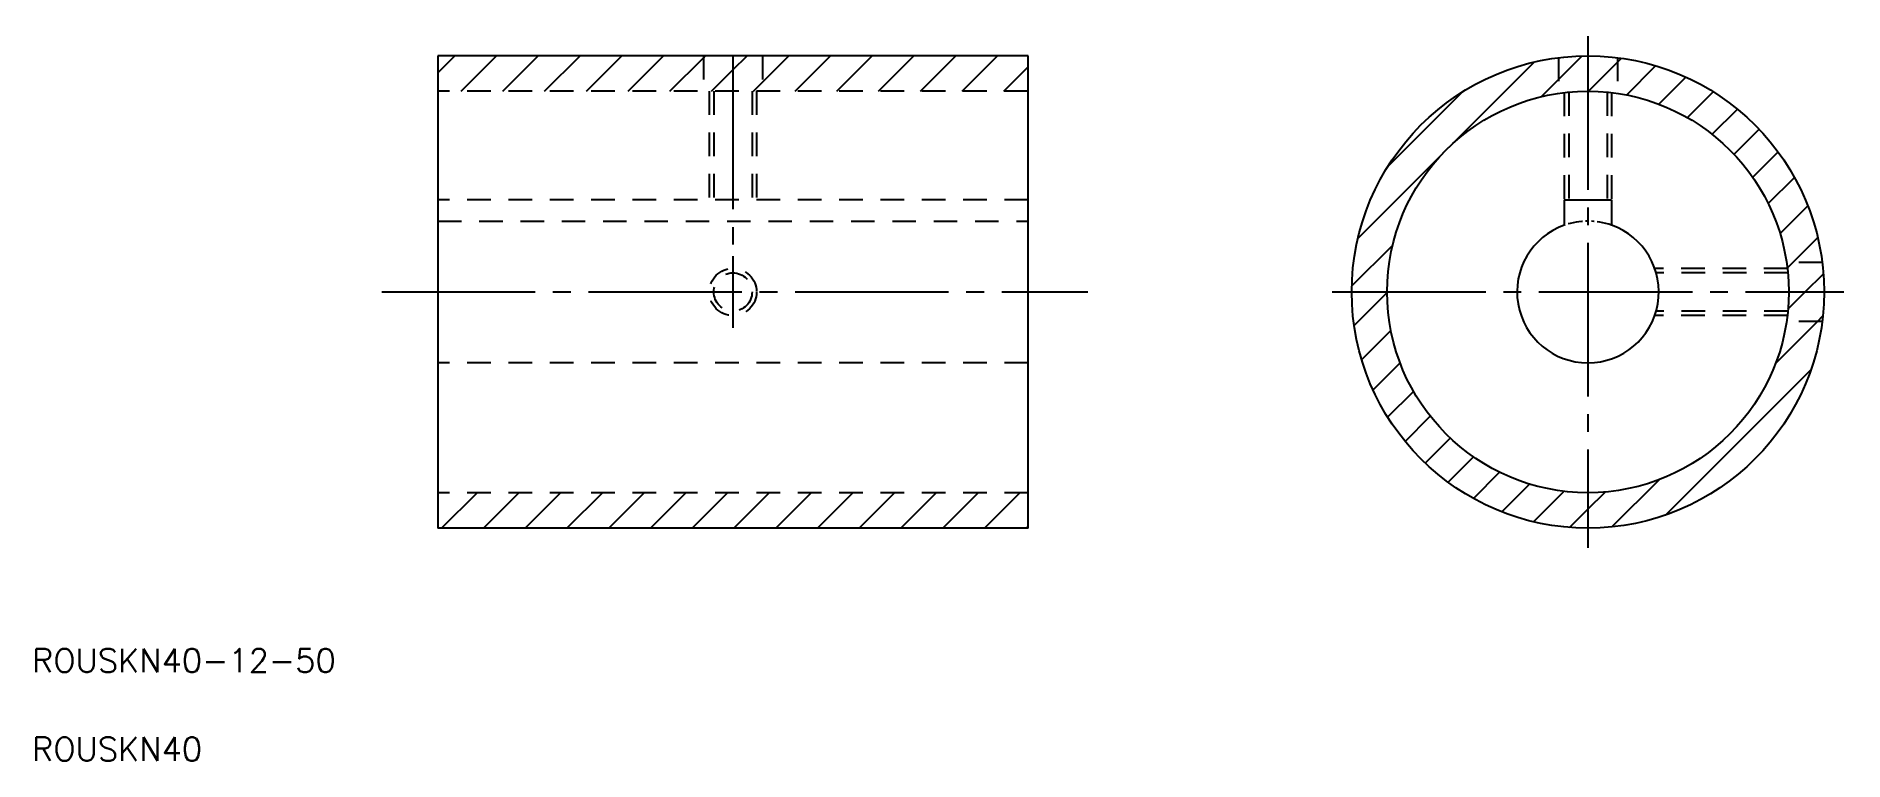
# Model space of a CAD drawing. Extents: x 69 to 222, y 144 to 205.
import ezdxf

# ---------------------------------------------------------------- set-up
doc = ezdxf.new("R2010")
doc.units = 0
for name, pattern in [('CENTER', [17.5, 13, -1.5, 1.5, -1.5]), ('DASHED', [3.5, 2, -1.5]), ('PHANTOM', [2.5, 1.25, -0.25, 0.25, -0.25, 0.25, -0.25])]:
    doc.linetypes.add(name, pattern=pattern)
doc.layers.get('0').update_dxf_attribs({"linetype": 'CONTINUOUS'})
doc.layers.add('CENTER', color=1, linetype='CENTER')
doc.styles.get("Standard").update_dxf_attribs({"font": 'txt.shx', "bigfont": '@extfont2.shx'})

# ---------------------------------------------------------------- blocks, each defined once
blk = doc.blocks.new('*X26')
at = {"color": 0, "linetype": 'CONTINUOUS'}
for p, q in [((103.27, 202.26), (104.71, 203.71)), ((105.25, 200.71), (108.25, 203.71)), ((108.78, 200.71), (111.78, 203.71)), ((112.32, 200.71), (115.32, 203.71)), ((115.86, 200.71), (118.86, 203.71)), ((119.39, 200.71), (122.39, 203.71)), ((125.77, 203.55), (125.93, 203.71)), ((128.27, 202.52), (129.46, 203.71)), ((130.77, 201.48), (133, 203.71)), ((133.53, 200.71), (136.53, 203.71)), ((137.07, 200.71), (140.07, 203.71)), ((140.6, 200.71), (143.6, 203.71)), ((144.14, 200.71), (147.14, 203.71)), ((147.68, 200.71), (150.68, 203.71)), ((122.93, 200.71), (125.77, 203.55)), ((126.46, 200.71), (128.27, 202.52)), ((151.21, 200.71), (153.27, 202.77)), ((130, 200.71), (130.77, 201.48)), ((103.6, 163.71), (106.6, 166.71)), ((107.14, 163.71), (110.14, 166.71)), ((110.68, 163.71), (113.68, 166.71)), ((114.21, 163.71), (117.21, 166.71)), ((117.75, 163.71), (120.75, 166.71)), ((121.28, 163.71), (124.28, 166.71)), ((124.82, 163.71), (127.82, 166.71)), ((128.35, 163.71), (131.35, 166.71)), ((131.89, 163.71), (134.89, 166.71)), ((135.42, 163.71), (138.42, 166.71)), ((138.96, 163.71), (141.96, 166.71)), ((142.49, 163.71), (145.49, 166.71)), ((146.03, 163.71), (149.03, 166.71)), ((149.57, 163.71), (152.57, 166.71)), ((153.1, 163.71), (153.27, 163.88))]:
    blk.add_line(p, q, dxfattribs=at)
blk = doc.blocks.new('*X27')
at = {"color": 0, "linetype": 'CONTINUOUS'}
for p, q in [((198.17, 201.71), (200.17, 203.7)), ((188.91, 195.98), (196.11, 203.18)), ((200.71, 200.71), (203.17, 203.17)), ((203.17, 203.17), (203.51, 203.51)), ((203.93, 200.39), (206.4, 202.87)), ((183.73, 194.34), (190.04, 200.65)), ((196.7, 200.24), (198.17, 201.71)), ((206.68, 199.61), (208.97, 201.9)), ((209.09, 198.48), (211.27, 200.67)), ((211.2, 197.06), (213.33, 199.19)), ((213.04, 195.37), (215.17, 197.49)), ((181.2, 188.27), (188.4, 195.47)), ((214.63, 193.42), (216.78, 195.57)), ((215.94, 191.19), (218.16, 193.41)), ((216.94, 188.65), (219.29, 191.01)), ((218.03, 186.21), (220.14, 188.32)), ((180.68, 184.22), (184.14, 187.68)), ((217.55, 185.73), (218.03, 186.21)), ((219.06, 183.71), (220.61, 185.26)), ((217.61, 182.26), (219.06, 183.71)), ((180.87, 180.87), (183.67, 183.67)), ((216.57, 177.68), (220.1, 181.21)), ((220.1, 181.21), (220.57, 181.68)), ((181.51, 177.98), (183.99, 180.45)), ((182.48, 175.41), (184.77, 177.7)), ((207.25, 164.82), (219.56, 177.14)), ((183.71, 173.11), (185.9, 175.29)), ((185.19, 171.05), (187.32, 173.18)), ((186.89, 169.21), (189.01, 171.34)), ((188.82, 167.6), (190.97, 169.75)), ((190.97, 166.22), (193.19, 168.44)), ((193.37, 165.09), (195.73, 167.44)), ((202.7, 163.81), (206.71, 167.81)), ((196.07, 164.25), (198.65, 166.83)), ((200.67, 165.32), (202.13, 166.77)), ((199.12, 163.77), (200.67, 165.32))]:
    blk.add_line(p, q, dxfattribs=at)

msp = doc.modelspace()

# ---------------------------------------------------------------- linework, layer by layer
at = {"color": 7, "linetype": 'CONTINUOUS'}
for p, q in [((103.27, 203.71), (103.27, 163.71)), ((153.27, 203.71), (103.27, 203.71)), ((153.27, 163.71), (153.27, 203.71)), ((103.27, 192.46), (103.27, 192.46)), ((198.67, 191.51), (202.67, 191.51)), ((198.67, 191.51), (198.67, 189.36)), ((202.67, 191.51), (202.67, 189.36)), ((153.27, 163.71), (103.27, 163.71))]:
    msp.add_line(p, q, dxfattribs=at)
at = {"color": 3, "linetype": 'DASHED'}
for p, q in [((125.77, 203.71), (125.77, 200.71)), ((130.77, 203.71), (130.77, 200.71)), ((198.17, 203.55), (198.17, 200.52)), ((203.17, 203.55), (203.17, 200.52)), ((153.27, 200.71), (103.27, 200.71)), ((126.27, 200.71), (126.27, 191.51)), ((126.65, 200.71), (126.65, 191.51)), ((129.89, 200.71), (129.89, 191.51)), ((130.27, 200.71), (130.27, 191.51)), ((198.67, 200.59), (198.67, 191.51)), ((199.05, 200.63), (199.05, 191.51)), ((202.29, 200.63), (202.29, 191.51)), ((202.67, 200.59), (202.67, 191.51)), ((153.27, 191.51), (103.27, 191.51)), ((103.27, 189.71), (153.27, 189.71)), ((217.56, 185.71), (206.33, 185.71)), ((217.6, 185.33), (206.45, 185.33)), ((220.52, 186.21), (217.49, 186.21)), ((217.56, 181.71), (206.33, 181.71)), ((217.6, 182.09), (206.45, 182.09)), ((220.52, 181.21), (217.49, 181.21)), ((153.27, 177.71), (103.27, 177.71)), ((153.27, 166.71), (103.27, 166.71))]:
    msp.add_line(p, q, dxfattribs=at)
msp.add_line((103.27, 183.71), (103.27, 183.71))
at = {"color": 7, "linetype": 'CONTINUOUS'}
for radius in [20, 17]:
    msp.add_circle((200.67, 183.71), radius, dxfattribs=at)
at = {"color": 3, "linetype": 'DASHED'}
for radius in [2, 1.62]:
    msp.add_circle((128.27, 183.71), radius, dxfattribs=at)
at = {"color": 7, "linetype": 'CONTINUOUS'}
msp.add_arc((200.67, 183.71), 6, 109.4712, 70.5288, dxfattribs=at)
at = {"color": 3, "linetype": 'PHANTOM'}
msp.add_arc((200.67, 183.71), 6, 70.5288, 109.4712, dxfattribs=at)
at = {"layer": 'CENTER', "color": 1, "linetype": 'CENTER'}
for p, q in [((200.67, 205.37), (200.67, 162.04)), ((128.27, 203.71), (128.27, 187.73)), ((128.27, 186.73), (128.27, 180.68)), ((98.53, 183.71), (158.32, 183.71)), ((179.01, 183.71), (222.34, 183.71))]:
    msp.add_line(p, q, dxfattribs=at)

# ---------------------------------------------------------------- block references
at = {"color": 3, "linetype": 'CONTINUOUS'}
for name in ['*X26', '*X27']:
    msp.add_blockref(name, (0, 0), dxfattribs=at)

# ---------------------------------------------------------------- texts
at = {"color": 7, "linetype": 'CONTINUOUS'}
for s, p in [('ROUSKN40-12-50', (68.92, 151.5)), ('ROUSKN40', (68.92, 144))]:
    msp.add_text(s, height=2, dxfattribs=at).set_placement(p)

doc.saveas('drawing.dxf')
